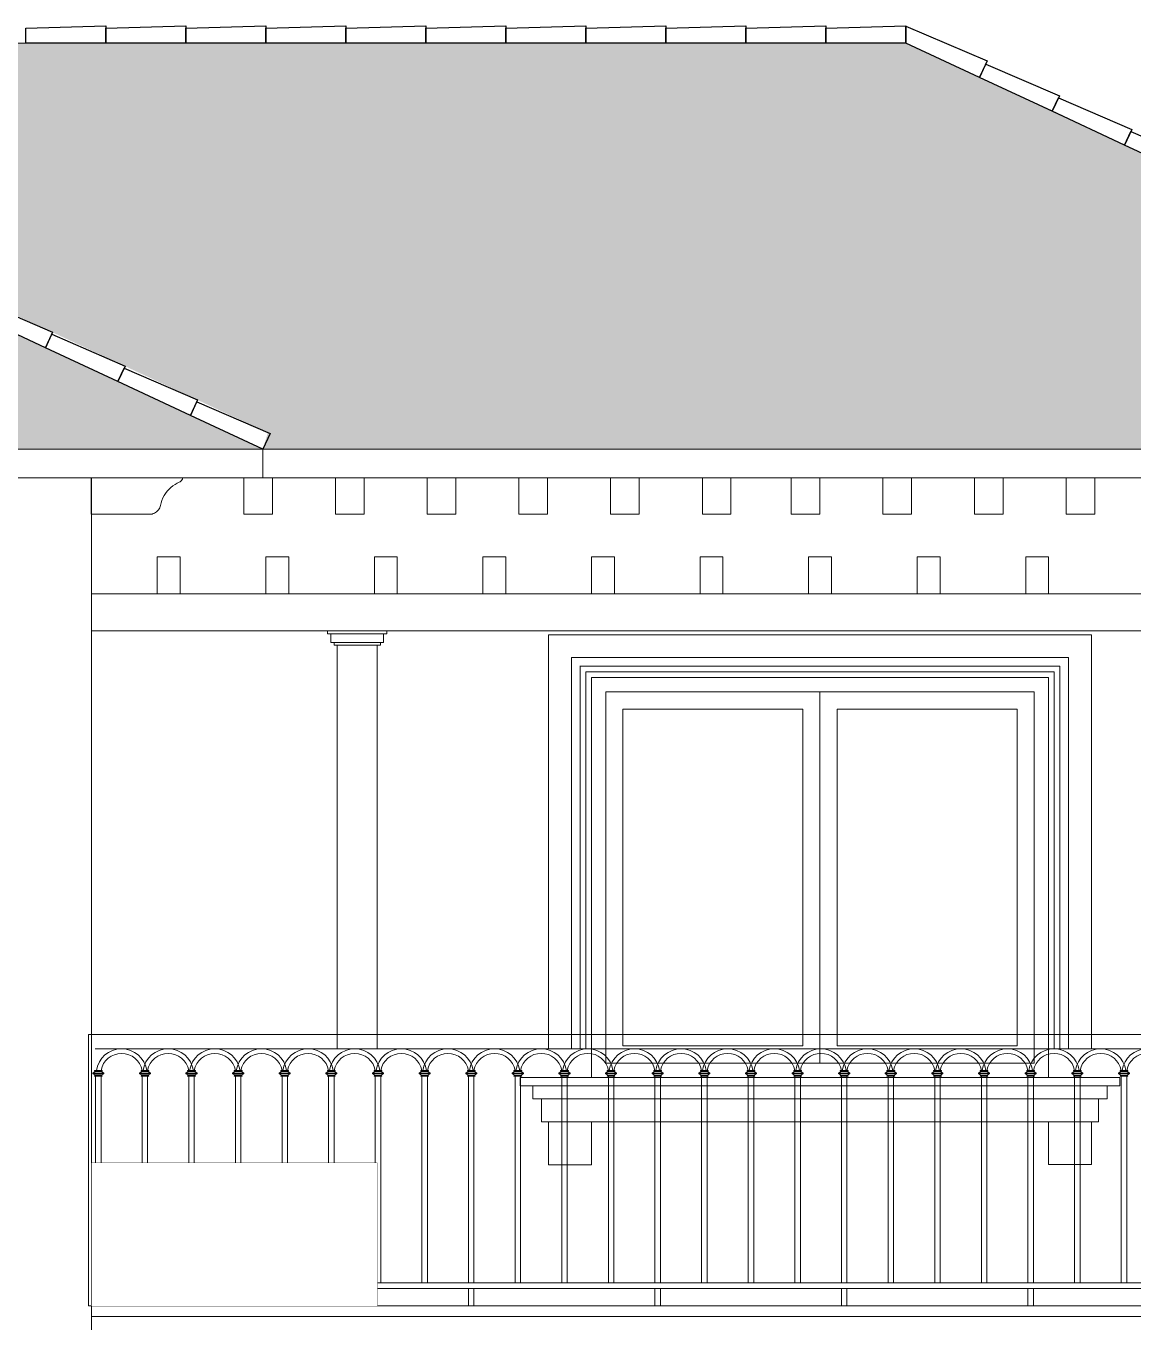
# Model space of a CAD drawing. Header units: millimetres. Extents: x 33748 to 451939, y -263262 to 62681.
# Drawn here: x 288685 to 292561, y -16704 to -12165 of the extents above; entities that cross this region are included whole.
import ezdxf
from ezdxf.xclip import XClip

# ---------------------------------------------------------------- set-up
doc = ezdxf.new("R2010")
doc.units = ezdxf.units.MM
for name, color, linetype, lineweight in [('-DOOR', 137, 'Continuous', 9), ('-FURNITURE', 46, 'Continuous', 9), ('-HATCH', 8, 'Continuous', 5), ('-LINE1', 7, 'Continuous', 18)]:
    doc.layers.add(name, color=color, linetype=linetype, lineweight=lineweight)
for name, color, linetype in [('-HATCH CONCRETE', 54, 'Continuous'), ('1-NETMANH', 8, 'Continuous'), ('13. NET HATCH', 252, 'Continuous')]:
    doc.layers.add(name, color=color, linetype=linetype)

# ---------------------------------------------------------------- blocks, each defined once
blk = doc.blocks.new('lancan')
for p, q in [((-1.1, 988.8), (6547.2, 988.8)), ((-1.1, 938.8), (6547.2, 938.8)), ((-4, 863), (-4, 861)), ((-4, 863), (0, 863)), ((0, 863), (19.2, 863)), ((19.2, 863), (23.2, 863)), ((23.2, 861), (23.2, 863)), ((159.2, 863), (159.2, 861)), ((159.2, 863), (163.2, 863)), ((163.2, 863), (182.4, 863)), ((182.4, 863), (186.4, 863)), ((186.4, 861), (186.4, 863)), ((322.4, 863), (322.4, 861)), ((322.4, 863), (326.4, 863)), ((326.4, 863), (345.6, 863)), ((345.6, 863), (349.6, 863)), ((349.6, 861), (349.6, 863)), ((485.6, 863), (485.6, 861)), ((485.6, 863), (489.6, 863)), ((489.6, 863), (508.8, 863)), ((508.8, 863), (512.8, 863)), ((512.8, 861), (512.8, 863)), ((648.8, 863), (648.8, 861)), ((648.8, 863), (652.8, 863)), ((652.8, 863), (672, 863)), ((672, 863), (676, 863)), ((676, 861), (676, 863)), ((812, 863), (812, 861)), ((812, 863), (816, 863)), ((816, 863), (835.2, 863)), ((835.2, 863), (839.2, 863)), ((839.2, 861), (839.2, 863)), ((975.2, 863), (975.2, 861)), ((975.2, 863), (979.2, 863)), ((979.2, 863), (998.4, 863)), ((998.4, 863), (1002.4, 863)), ((1002.4, 861), (1002.4, 863)), ((1138.4, 863), (1138.4, 861)), ((1138.4, 863), (1142.4, 863)), ((1142.4, 863), (1161.6, 863)), ((1161.6, 863), (1165.6, 863)), ((1165.6, 861), (1165.6, 863)), ((1301.6, 863), (1301.6, 861)), ((1301.6, 863), (1305.6, 863)), ((1305.6, 863), (1324.8, 863)), ((1324.8, 863), (1328.8, 863)), ((1328.8, 861), (1328.8, 863)), ((1464.8, 863), (1464.8, 861)), ((1464.8, 863), (1468.8, 863)), ((1468.8, 863), (1488, 863)), ((1488, 863), (1492, 863)), ((1492, 861), (1492, 863)), ((1628, 863), (1628, 861)), ((1628, 863), (1632, 863)), ((1632, 863), (1651.2, 863)), ((1651.2, 863), (1655.2, 863)), ((1655.2, 861), (1655.2, 863)), ((1791.2, 863), (1791.2, 861)), ((1791.2, 863), (1795.2, 863)), ((1795.2, 863), (1814.4, 863)), ((1814.4, 863), (1818.4, 863)), ((1818.4, 861), (1818.4, 863)), ((1954.4, 863), (1954.4, 861)), ((1954.4, 863), (1958.4, 863)), ((1958.4, 863), (1977.6, 863)), ((1977.6, 863), (1981.6, 863)), ((1981.6, 861), (1981.6, 863)), ((2117.6, 863), (2117.6, 861)), ((2117.6, 863), (2121.6, 863)), ((2121.6, 863), (2140.8, 863)), ((2140.8, 863), (2144.8, 863)), ((2144.8, 861), (2144.8, 863)), ((2280.8, 863), (2280.8, 861)), ((2280.8, 863), (2284.8, 863)), ((2284.8, 863), (2304, 863)), ((2304, 863), (2308, 863)), ((2308, 861), (2308, 863)), ((2444, 863), (2444, 861)), ((2444, 863), (2448, 863)), ((2448, 863), (2467.2, 863)), ((2467.2, 863), (2471.2, 863)), ((2471.2, 861), (2471.2, 863)), ((2607.2, 863), (2607.2, 861)), ((2607.2, 863), (2611.2, 863)), ((2611.2, 863), (2630.4, 863)), ((2630.4, 863), (2634.4, 863)), ((2634.4, 861), (2634.4, 863)), ((2770.4, 863), (2770.4, 861)), ((2770.4, 863), (2774.4, 863)), ((2774.4, 863), (2793.6, 863)), ((2793.6, 863), (2797.6, 863)), ((2797.6, 861), (2797.6, 863)), ((2933.6, 863), (2933.6, 861)), ((2933.6, 863), (2937.6, 863)), ((2937.6, 863), (2956.8, 863)), ((2956.8, 863), (2960.8, 863)), ((2960.8, 861), (2960.8, 863)), ((3096.8, 863), (3096.8, 861)), ((3096.8, 863), (3100.8, 863)), ((3100.8, 863), (3120, 863)), ((3120, 863), (3124, 863)), ((3124, 861), (3124, 863)), ((3260, 863), (3260, 861)), ((3260, 863), (3264, 863)), ((3264, 863), (3283.2, 863)), ((3283.2, 863), (3287.2, 863)), ((3287.2, 861), (3287.2, 863)), ((3423.2, 863), (3423.2, 861)), ((3423.2, 863), (3427.2, 863)), ((3427.2, 863), (3446.4, 863)), ((3446.4, 863), (3450.4, 863)), ((3450.4, 861), (3450.4, 863)), ((3586.4, 863), (3586.4, 861)), ((3586.4, 863), (3590.4, 863)), ((3590.4, 863), (3609.6, 863)), ((3609.6, 863), (3613.6, 863)), ((3613.6, 861), (3613.6, 863)), ((-1.6, 859), (-9.8, 853.9)), ((-9.8, 853.9), (-9.8, 851.9)), ((0, 853.9), (-9.8, 853.9)), ((-9.8, 851.9), (-1.6, 846.9)), ((0, 851.9), (-9.8, 851.9)), ((-4, 861), (-1.6, 861)), ((-4, 844.9), (-4, 842.9)), ((-4, 844.9), (-1.6, 844.9)), ((-4, 842.9), (0, 842.9)), ((-1.6, 861), (-1.6, 859)), ((-1.6, 861), (0, 861)), ((-1.6, 859), (20.8, 859)), ((-1.6, 846.9), (-1.6, 844.9)), ((-1.6, 846.9), (20.8, 846.9)), ((-1.6, 844.9), (0, 844.9)), ((19.2, 861), (0, 861)), ((0, 851.9), (0, 853.9)), ((0, 853.9), (19.2, 853.9)), ((0, 851.9), (19.2, 851.9)), ((19.2, 844.9), (0, 844.9)), ((0, 120), (0, 842.9)), ((0, 842.9), (19.2, 842.9)), ((19.2, 861), (20.8, 861)), ((19.2, 853.9), (19.2, 851.9)), ((19.2, 853.9), (29, 853.9)), ((19.2, 851.9), (29, 851.9)), ((19.2, 844.9), (20.8, 844.9)), ((19.2, 842.9), (19.2, 120)), ((19.2, 842.9), (23.2, 842.9)), ((20.8, 859), (20.8, 861)), ((20.8, 861), (23.2, 861)), ((29, 853.9), (20.8, 859)), ((20.8, 846.9), (29, 851.9)), ((20.8, 844.9), (20.8, 846.9)), ((20.8, 844.9), (23.2, 844.9)), ((23.2, 842.9), (23.2, 844.9)), ((29, 851.9), (29, 853.9)), ((161.6, 859), (153.4, 853.9)), ((153.4, 853.9), (153.4, 851.9)), ((163.2, 853.9), (153.4, 853.9)), ((153.4, 851.9), (161.6, 846.9)), ((163.2, 851.9), (153.4, 851.9)), ((159.2, 861), (161.6, 861)), ((159.2, 844.9), (159.2, 842.9)), ((159.2, 844.9), (161.6, 844.9)), ((159.2, 842.9), (163.2, 842.9)), ((161.6, 861), (161.6, 859)), ((161.6, 861), (163.2, 861)), ((161.6, 859), (184, 859)), ((161.6, 846.9), (161.6, 844.9)), ((161.6, 846.9), (184, 846.9)), ((161.6, 844.9), (163.2, 844.9)), ((182.4, 861), (163.2, 861)), ((163.2, 851.9), (163.2, 853.9)), ((163.2, 853.9), (182.4, 853.9)), ((163.2, 851.9), (182.4, 851.9)), ((182.4, 844.9), (163.2, 844.9)), ((163.2, 120), (163.2, 842.9)), ((163.2, 842.9), (182.4, 842.9)), ((182.4, 861), (184, 861)), ((182.4, 853.9), (182.4, 851.9)), ((182.4, 853.9), (192.2, 853.9)), ((182.4, 851.9), (192.2, 851.9)), ((182.4, 844.9), (184, 844.9)), ((182.4, 842.9), (182.4, 120)), ((182.4, 842.9), (186.4, 842.9)), ((184, 859), (184, 861)), ((184, 861), (186.4, 861)), ((192.2, 853.9), (184, 859)), ((184, 846.9), (192.2, 851.9)), ((184, 844.9), (184, 846.9)), ((184, 844.9), (186.4, 844.9)), ((186.4, 842.9), (186.4, 844.9)), ((192.2, 851.9), (192.2, 853.9)), ((324.8, 859), (316.6, 853.9)), ((316.6, 853.9), (316.6, 851.9)), ((326.4, 853.9), (316.6, 853.9)), ((316.6, 851.9), (324.8, 846.9)), ((326.4, 851.9), (316.6, 851.9)), ((322.4, 861), (324.8, 861)), ((322.4, 844.9), (322.4, 842.9)), ((322.4, 844.9), (324.8, 844.9)), ((322.4, 842.9), (326.4, 842.9)), ((324.8, 861), (324.8, 859)), ((324.8, 861), (326.4, 861)), ((324.8, 859), (347.2, 859)), ((324.8, 846.9), (324.8, 844.9)), ((324.8, 846.9), (347.2, 846.9)), ((324.8, 844.9), (326.4, 844.9)), ((345.6, 861), (326.4, 861)), ((326.4, 851.9), (326.4, 853.9)), ((326.4, 853.9), (345.6, 853.9)), ((326.4, 851.9), (345.6, 851.9)), ((345.6, 844.9), (326.4, 844.9)), ((326.4, 120), (326.4, 842.9)), ((326.4, 842.9), (345.6, 842.9)), ((345.6, 861), (347.2, 861)), ((345.6, 853.9), (345.6, 851.9)), ((345.6, 853.9), (355.4, 853.9)), ((345.6, 851.9), (355.4, 851.9)), ((345.6, 844.9), (347.2, 844.9)), ((345.6, 842.9), (345.6, 120)), ((345.6, 842.9), (349.6, 842.9)), ((347.2, 859), (347.2, 861)), ((347.2, 861), (349.6, 861)), ((355.4, 853.9), (347.2, 859)), ((347.2, 846.9), (355.4, 851.9)), ((347.2, 844.9), (347.2, 846.9)), ((347.2, 844.9), (349.6, 844.9)), ((349.6, 842.9), (349.6, 844.9)), ((355.4, 851.9), (355.4, 853.9)), ((488, 859), (479.8, 853.9)), ((479.8, 853.9), (479.8, 851.9)), ((489.6, 853.9), (479.8, 853.9)), ((479.8, 851.9), (488, 846.9)), ((489.6, 851.9), (479.8, 851.9)), ((485.6, 861), (488, 861)), ((485.6, 844.9), (485.6, 842.9)), ((485.6, 844.9), (488, 844.9)), ((485.6, 842.9), (489.6, 842.9)), ((488, 861), (488, 859)), ((488, 861), (489.6, 861)), ((488, 859), (510.4, 859)), ((488, 846.9), (488, 844.9)), ((488, 846.9), (510.4, 846.9)), ((488, 844.9), (489.6, 844.9)), ((508.8, 861), (489.6, 861)), ((489.6, 851.9), (489.6, 853.9)), ((489.6, 853.9), (508.8, 853.9)), ((489.6, 851.9), (508.8, 851.9)), ((508.8, 844.9), (489.6, 844.9)), ((489.6, 120), (489.6, 842.9)), ((489.6, 842.9), (508.8, 842.9)), ((508.8, 861), (510.4, 861)), ((508.8, 853.9), (508.8, 851.9)), ((508.8, 853.9), (518.6, 853.9)), ((508.8, 851.9), (518.6, 851.9)), ((508.8, 844.9), (510.4, 844.9)), ((508.8, 842.9), (508.8, 120)), ((508.8, 842.9), (512.8, 842.9)), ((510.4, 859), (510.4, 861)), ((510.4, 861), (512.8, 861)), ((518.6, 853.9), (510.4, 859)), ((510.4, 846.9), (518.6, 851.9)), ((510.4, 844.9), (510.4, 846.9)), ((510.4, 844.9), (512.8, 844.9)), ((512.8, 842.9), (512.8, 844.9)), ((518.6, 851.9), (518.6, 853.9)), ((651.2, 859), (643, 854)), ((643, 854), (643, 852)), ((652.8, 854), (643, 854)), ((643, 852), (651.2, 846.9)), ((652.8, 852), (643, 852)), ((648.8, 861), (651.2, 861)), ((648.8, 844.9), (648.8, 842.9)), ((648.8, 844.9), (651.2, 844.9)), ((648.8, 842.9), (652.8, 842.9)), ((651.2, 861), (651.2, 859)), ((651.2, 861), (652.8, 861)), ((651.2, 859), (673.6, 859)), ((651.2, 846.9), (651.2, 844.9)), ((651.2, 846.9), (673.6, 846.9)), ((651.2, 844.9), (652.8, 844.9)), ((672, 861), (652.8, 861)), ((652.8, 852), (652.8, 854)), ((652.8, 854), (672, 854)), ((652.8, 852), (672, 852)), ((672, 844.9), (652.8, 844.9)), ((652.8, 120), (652.8, 842.9)), ((652.8, 842.9), (672, 842.9)), ((672, 861), (673.6, 861)), ((672, 854), (672, 852)), ((672, 854), (681.8, 854)), ((672, 852), (681.8, 852)), ((672, 844.9), (673.6, 844.9)), ((672, 842.9), (672, 120)), ((672, 842.9), (676, 842.9)), ((673.6, 859), (673.6, 861)), ((673.6, 861), (676, 861)), ((681.8, 854), (673.6, 859)), ((673.6, 846.9), (681.8, 852)), ((673.6, 844.9), (673.6, 846.9)), ((673.6, 844.9), (676, 844.9)), ((676, 842.9), (676, 844.9)), ((681.8, 852), (681.8, 854)), ((814.4, 859), (806.2, 854)), ((806.2, 854), (806.2, 852)), ((816, 854), (806.2, 854)), ((806.2, 852), (814.4, 846.9)), ((816, 852), (806.2, 852)), ((812, 861), (814.4, 861)), ((812, 844.9), (812, 842.9)), ((812, 844.9), (814.4, 844.9)), ((812, 842.9), (816, 842.9)), ((814.4, 861), (814.4, 859)), ((814.4, 861), (816, 861)), ((814.4, 859), (836.8, 859)), ((814.4, 846.9), (814.4, 844.9)), ((814.4, 846.9), (836.8, 846.9)), ((814.4, 844.9), (816, 844.9)), ((835.2, 861), (816, 861)), ((816, 852), (816, 854)), ((816, 854), (835.2, 854)), ((816, 852), (835.2, 852)), ((835.2, 844.9), (816, 844.9)), ((816, 120), (816, 842.9)), ((816, 842.9), (835.2, 842.9)), ((835.2, 861), (836.8, 861)), ((835.2, 854), (835.2, 852)), ((835.2, 854), (845, 854)), ((835.2, 852), (845, 852)), ((835.2, 844.9), (836.8, 844.9)), ((835.2, 842.9), (835.2, 120)), ((835.2, 842.9), (839.2, 842.9)), ((836.8, 859), (836.8, 861)), ((836.8, 861), (839.2, 861)), ((845, 854), (836.8, 859)), ((836.8, 846.9), (845, 852)), ((836.8, 844.9), (836.8, 846.9)), ((836.8, 844.9), (839.2, 844.9)), ((839.2, 842.9), (839.2, 844.9)), ((845, 852), (845, 854)), ((977.6, 859), (969.4, 854)), ((969.4, 854), (969.4, 852)), ((979.2, 854), (969.4, 854)), ((969.4, 852), (977.6, 846.9)), ((979.2, 852), (969.4, 852)), ((975.2, 861), (977.6, 861)), ((975.2, 844.9), (975.2, 842.9)), ((975.2, 844.9), (977.6, 844.9)), ((975.2, 842.9), (979.2, 842.9)), ((977.6, 861), (977.6, 859)), ((977.6, 861), (979.2, 861)), ((977.6, 859), (1000, 859)), ((977.6, 846.9), (977.6, 844.9)), ((977.6, 846.9), (1000, 846.9)), ((977.6, 844.9), (979.2, 844.9)), ((998.4, 861), (979.2, 861)), ((979.2, 852), (979.2, 854)), ((979.2, 854), (998.4, 854)), ((979.2, 852), (998.4, 852)), ((998.4, 844.9), (979.2, 844.9)), ((979.2, 120), (979.2, 842.9)), ((979.2, 842.9), (998.4, 842.9)), ((998.4, 861), (1000, 861)), ((998.4, 854), (998.4, 852)), ((998.4, 854), (1008.2, 854)), ((998.4, 852), (1008.2, 852)), ((998.4, 844.9), (1000, 844.9)), ((998.4, 842.9), (998.4, 120)), ((998.4, 842.9), (1002.4, 842.9)), ((1000, 859), (1000, 861)), ((1000, 861), (1002.4, 861)), ((1008.2, 854), (1000, 859)), ((1000, 846.9), (1008.2, 852)), ((1000, 844.9), (1000, 846.9)), ((1000, 844.9), (1002.4, 844.9)), ((1002.4, 842.9), (1002.4, 844.9)), ((1008.2, 852), (1008.2, 854)), ((1140.8, 859), (1132.6, 854)), ((1132.6, 854), (1132.6, 852)), ((1142.4, 854), (1132.6, 854)), ((1132.6, 852), (1140.8, 846.9)), ((1142.4, 852), (1132.6, 852)), ((1138.4, 861), (1140.8, 861)), ((1138.4, 844.9), (1138.4, 842.9)), ((1138.4, 844.9), (1140.8, 844.9)), ((1138.4, 842.9), (1142.4, 842.9)), ((1140.8, 861), (1140.8, 859)), ((1140.8, 861), (1142.4, 861)), ((1140.8, 859), (1163.2, 859)), ((1140.8, 846.9), (1140.8, 844.9)), ((1140.8, 846.9), (1163.2, 846.9)), ((1140.8, 844.9), (1142.4, 844.9)), ((1161.6, 861), (1142.4, 861)), ((1142.4, 852), (1142.4, 854)), ((1142.4, 854), (1161.6, 854)), ((1142.4, 852), (1161.6, 852)), ((1161.6, 844.9), (1142.4, 844.9)), ((1142.4, 120), (1142.4, 842.9)), ((1142.4, 842.9), (1161.6, 842.9)), ((1161.6, 861), (1163.2, 861)), ((1161.6, 854), (1161.6, 852)), ((1161.6, 854), (1171.4, 854)), ((1161.6, 852), (1171.4, 852)), ((1161.6, 844.9), (1163.2, 844.9)), ((1161.6, 842.9), (1161.6, 120)), ((1161.6, 842.9), (1165.6, 842.9)), ((1163.2, 859), (1163.2, 861)), ((1163.2, 861), (1165.6, 861)), ((1171.4, 854), (1163.2, 859)), ((1163.2, 846.9), (1171.4, 852)), ((1163.2, 844.9), (1163.2, 846.9)), ((1163.2, 844.9), (1165.6, 844.9)), ((1165.6, 842.9), (1165.6, 844.9)), ((1171.4, 852), (1171.4, 854)), ((1304, 859), (1295.8, 854)), ((1295.8, 854), (1295.8, 852)), ((1305.6, 854), (1295.8, 854)), ((1295.8, 852), (1304, 846.9)), ((1305.6, 852), (1295.8, 852)), ((1301.6, 861), (1304, 861)), ((1301.6, 844.9), (1301.6, 842.9)), ((1301.6, 844.9), (1304, 844.9)), ((1301.6, 842.9), (1305.6, 842.9)), ((1304, 861), (1304, 859)), ((1304, 861), (1305.6, 861)), ((1304, 859), (1326.4, 859)), ((1304, 846.9), (1304, 844.9)), ((1304, 846.9), (1326.4, 846.9)), ((1304, 844.9), (1305.6, 844.9)), ((1324.8, 861), (1305.6, 861)), ((1305.6, 852), (1305.6, 854)), ((1305.6, 854), (1324.8, 854)), ((1305.6, 852), (1324.8, 852)), ((1324.8, 844.9), (1305.6, 844.9)), ((1305.6, 120), (1305.6, 842.9)), ((1305.6, 842.9), (1324.8, 842.9)), ((1324.8, 861), (1326.4, 861)), ((1324.8, 854), (1324.8, 852)), ((1324.8, 854), (1334.6, 854)), ((1324.8, 852), (1334.6, 852)), ((1324.8, 844.9), (1326.4, 844.9)), ((1324.8, 842.9), (1324.8, 120)), ((1324.8, 842.9), (1328.8, 842.9)), ((1326.4, 859), (1326.4, 861)), ((1326.4, 861), (1328.8, 861)), ((1334.6, 854), (1326.4, 859)), ((1326.4, 846.9), (1334.6, 852)), ((1326.4, 844.9), (1326.4, 846.9)), ((1326.4, 844.9), (1328.8, 844.9)), ((1328.8, 842.9), (1328.8, 844.9)), ((1334.6, 852), (1334.6, 854)), ((1467.2, 859), (1459, 854)), ((1459, 854), (1459, 852)), ((1468.8, 854), (1459, 854)), ((1459, 852), (1467.2, 846.9)), ((1468.8, 852), (1459, 852)), ((1464.8, 861), (1467.2, 861)), ((1464.8, 844.9), (1464.8, 842.9)), ((1464.8, 844.9), (1467.2, 844.9)), ((1464.8, 842.9), (1468.8, 842.9)), ((1467.2, 861), (1467.2, 859)), ((1467.2, 861), (1468.8, 861)), ((1467.2, 859), (1489.6, 859)), ((1467.2, 846.9), (1467.2, 844.9)), ((1467.2, 846.9), (1489.6, 846.9)), ((1467.2, 844.9), (1468.8, 844.9)), ((1488, 861), (1468.8, 861)), ((1468.8, 852), (1468.8, 854)), ((1468.8, 854), (1488, 854)), ((1468.8, 852), (1488, 852)), ((1488, 844.9), (1468.8, 844.9)), ((1468.8, 120), (1468.8, 842.9)), ((1468.8, 842.9), (1488, 842.9)), ((1488, 861), (1489.6, 861)), ((1488, 854), (1488, 852)), ((1488, 854), (1497.8, 854)), ((1488, 852), (1497.8, 852)), ((1488, 844.9), (1489.6, 844.9)), ((1488, 842.9), (1488, 120)), ((1488, 842.9), (1492, 842.9)), ((1489.6, 859), (1489.6, 861)), ((1489.6, 861), (1492, 861)), ((1497.8, 854), (1489.6, 859)), ((1489.6, 846.9), (1497.8, 852)), ((1489.6, 844.9), (1489.6, 846.9)), ((1489.6, 844.9), (1492, 844.9)), ((1492, 842.9), (1492, 844.9)), ((1497.8, 852), (1497.8, 854)), ((1630.4, 859), (1622.2, 854)), ((1622.2, 854), (1622.2, 852)), ((1632, 854), (1622.2, 854)), ((1622.2, 852), (1630.4, 846.9)), ((1632, 852), (1622.2, 852)), ((1628, 861), (1630.4, 861)), ((1628, 844.9), (1628, 842.9)), ((1628, 844.9), (1630.4, 844.9)), ((1628, 842.9), (1632, 842.9)), ((1630.4, 861), (1630.4, 859)), ((1630.4, 861), (1632, 861)), ((1630.4, 859), (1652.8, 859)), ((1630.4, 846.9), (1630.4, 844.9)), ((1630.4, 846.9), (1652.8, 846.9)), ((1630.4, 844.9), (1632, 844.9)), ((1651.2, 861), (1632, 861)), ((1632, 852), (1632, 854)), ((1632, 854), (1651.2, 854)), ((1632, 852), (1651.2, 852)), ((1651.2, 844.9), (1632, 844.9)), ((1632, 120), (1632, 842.9)), ((1632, 842.9), (1651.2, 842.9)), ((1651.2, 861), (1652.8, 861)), ((1651.2, 854), (1651.2, 852)), ((1651.2, 854), (1661, 854)), ((1651.2, 852), (1661, 852)), ((1651.2, 844.9), (1652.8, 844.9)), ((1651.2, 842.9), (1651.2, 120)), ((1651.2, 842.9), (1655.2, 842.9)), ((1652.8, 859), (1652.8, 861)), ((1652.8, 861), (1655.2, 861)), ((1661, 854), (1652.8, 859)), ((1652.8, 846.9), (1661, 852)), ((1652.8, 844.9), (1652.8, 846.9)), ((1652.8, 844.9), (1655.2, 844.9)), ((1655.2, 842.9), (1655.2, 844.9)), ((1661, 852), (1661, 854)), ((1793.6, 859), (1785.4, 854)), ((1785.4, 854), (1785.4, 852)), ((1795.2, 854), (1785.4, 854)), ((1785.4, 852), (1793.6, 846.9)), ((1795.2, 852), (1785.4, 852)), ((1791.2, 861), (1793.6, 861)), ((1791.2, 844.9), (1791.2, 842.9)), ((1791.2, 844.9), (1793.6, 844.9)), ((1791.2, 842.9), (1795.2, 842.9)), ((1793.6, 861), (1793.6, 859)), ((1793.6, 861), (1795.2, 861)), ((1793.6, 859), (1816, 859)), ((1793.6, 846.9), (1793.6, 844.9)), ((1793.6, 846.9), (1816, 846.9)), ((1793.6, 844.9), (1795.2, 844.9)), ((1814.4, 861), (1795.2, 861)), ((1795.2, 852), (1795.2, 854)), ((1795.2, 854), (1814.4, 854)), ((1795.2, 852), (1814.4, 852)), ((1814.4, 844.9), (1795.2, 844.9)), ((1795.2, 120), (1795.2, 842.9)), ((1795.2, 842.9), (1814.4, 842.9)), ((1814.4, 861), (1816, 861)), ((1814.4, 854), (1814.4, 852)), ((1814.4, 854), (1824.2, 854)), ((1814.4, 852), (1824.2, 852)), ((1814.4, 844.9), (1816, 844.9)), ((1814.4, 842.9), (1814.4, 120)), ((1814.4, 842.9), (1818.4, 842.9)), ((1816, 859), (1816, 861)), ((1816, 861), (1818.4, 861)), ((1824.2, 854), (1816, 859)), ((1816, 846.9), (1824.2, 852)), ((1816, 844.9), (1816, 846.9)), ((1816, 844.9), (1818.4, 844.9)), ((1818.4, 842.9), (1818.4, 844.9)), ((1824.2, 852), (1824.2, 854)), ((1956.8, 859), (1948.5, 854)), ((1948.5, 854), (1948.5, 852)), ((1958.4, 854), (1948.5, 854)), ((1948.5, 852), (1956.8, 846.9)), ((1958.4, 852), (1948.5, 852)), ((1954.4, 861), (1956.8, 861)), ((1954.4, 844.9), (1954.4, 842.9)), ((1954.4, 844.9), (1956.8, 844.9)), ((1954.4, 842.9), (1958.4, 842.9)), ((1956.8, 861), (1956.8, 859)), ((1956.8, 861), (1958.4, 861)), ((1956.8, 859), (1979.2, 859)), ((1956.8, 846.9), (1956.8, 844.9)), ((1956.8, 846.9), (1979.2, 846.9)), ((1956.8, 844.9), (1958.4, 844.9)), ((1977.6, 861), (1958.4, 861)), ((1958.4, 852), (1958.4, 854)), ((1958.4, 854), (1977.6, 854)), ((1958.4, 852), (1977.6, 852)), ((1977.6, 844.9), (1958.4, 844.9)), ((1958.4, 120), (1958.4, 842.9)), ((1958.4, 842.9), (1977.6, 842.9)), ((1977.6, 861), (1979.2, 861)), ((1977.6, 854), (1977.6, 852)), ((1977.6, 854), (1987.4, 854)), ((1977.6, 852), (1987.4, 852)), ((1977.6, 844.9), (1979.2, 844.9)), ((1977.6, 842.9), (1977.6, 120)), ((1977.6, 842.9), (1981.6, 842.9)), ((1979.2, 859), (1979.2, 861)), ((1979.2, 861), (1981.6, 861)), ((1987.4, 854), (1979.2, 859)), ((1979.2, 846.9), (1987.4, 852)), ((1979.2, 844.9), (1979.2, 846.9)), ((1979.2, 844.9), (1981.6, 844.9)), ((1981.6, 842.9), (1981.6, 844.9)), ((1987.4, 852), (1987.4, 854)), ((2120, 859), (2111.7, 854)), ((2111.7, 854), (2111.7, 852)), ((2121.6, 854), (2111.7, 854)), ((2111.7, 852), (2120, 846.9)), ((2121.6, 852), (2111.7, 852)), ((2117.6, 861), (2120, 861)), ((2117.6, 844.9), (2117.6, 842.9)), ((2117.6, 844.9), (2120, 844.9)), ((2117.6, 842.9), (2121.6, 842.9)), ((2120, 861), (2120, 859)), ((2120, 861), (2121.6, 861)), ((2120, 859), (2142.4, 859)), ((2120, 846.9), (2120, 844.9)), ((2120, 846.9), (2142.4, 846.9)), ((2120, 844.9), (2121.6, 844.9)), ((2140.8, 861), (2121.6, 861)), ((2121.6, 852), (2121.6, 854)), ((2121.6, 854), (2140.8, 854)), ((2121.6, 852), (2140.8, 852)), ((2140.8, 844.9), (2121.6, 844.9)), ((2121.6, 120), (2121.6, 842.9)), ((2121.6, 842.9), (2140.8, 842.9)), ((2140.8, 861), (2142.4, 861)), ((2140.8, 854), (2140.8, 852)), ((2140.8, 854), (2150.6, 854)), ((2140.8, 852), (2150.6, 852)), ((2140.8, 844.9), (2142.4, 844.9)), ((2140.8, 842.9), (2140.8, 120)), ((2140.8, 842.9), (2144.8, 842.9)), ((2142.4, 859), (2142.4, 861)), ((2142.4, 861), (2144.8, 861)), ((2150.6, 854), (2142.4, 859)), ((2142.4, 846.9), (2150.6, 852)), ((2142.4, 844.9), (2142.4, 846.9)), ((2142.4, 844.9), (2144.8, 844.9)), ((2144.8, 842.9), (2144.8, 844.9)), ((2150.6, 852), (2150.6, 854)), ((2283.2, 859), (2274.9, 854)), ((2274.9, 854), (2274.9, 852)), ((2284.8, 854), (2274.9, 854)), ((2274.9, 852), (2283.2, 846.9)), ((2284.8, 852), (2274.9, 852)), ((2280.8, 861), (2283.2, 861)), ((2280.8, 844.9), (2280.8, 842.9)), ((2280.8, 844.9), (2283.2, 844.9)), ((2280.8, 842.9), (2284.8, 842.9)), ((2283.2, 861), (2283.2, 859)), ((2283.2, 861), (2284.8, 861)), ((2283.2, 859), (2305.6, 859)), ((2283.2, 846.9), (2283.2, 844.9)), ((2283.2, 846.9), (2305.6, 846.9)), ((2283.2, 844.9), (2284.8, 844.9)), ((2304, 861), (2284.8, 861)), ((2284.8, 852), (2284.8, 854)), ((2284.8, 854), (2304, 854)), ((2284.8, 852), (2304, 852)), ((2304, 844.9), (2284.8, 844.9)), ((2284.8, 120), (2284.8, 842.9)), ((2284.8, 842.9), (2304, 842.9)), ((2304, 861), (2305.6, 861)), ((2304, 854), (2304, 852)), ((2304, 854), (2313.8, 854)), ((2304, 852), (2313.8, 852)), ((2304, 844.9), (2305.6, 844.9)), ((2304, 842.9), (2304, 120)), ((2304, 842.9), (2308, 842.9)), ((2305.6, 859), (2305.6, 861)), ((2305.6, 861), (2308, 861)), ((2313.8, 854), (2305.6, 859)), ((2305.6, 846.9), (2313.8, 852)), ((2305.6, 844.9), (2305.6, 846.9)), ((2305.6, 844.9), (2308, 844.9)), ((2308, 842.9), (2308, 844.9)), ((2313.8, 852), (2313.8, 854)), ((2446.4, 859), (2438.1, 854)), ((2438.1, 854), (2438.1, 852)), ((2448, 854), (2438.1, 854)), ((2438.1, 852), (2446.4, 846.9)), ((2448, 852), (2438.1, 852)), ((2444, 861), (2446.4, 861)), ((2444, 844.9), (2444, 842.9)), ((2444, 844.9), (2446.4, 844.9)), ((2444, 842.9), (2448, 842.9)), ((2446.4, 861), (2446.4, 859)), ((2446.4, 861), (2448, 861)), ((2446.4, 859), (2468.8, 859)), ((2446.4, 846.9), (2446.4, 844.9)), ((2446.4, 846.9), (2468.8, 846.9)), ((2446.4, 844.9), (2448, 844.9)), ((2467.2, 861), (2448, 861)), ((2448, 852), (2448, 854)), ((2448, 854), (2467.2, 854)), ((2448, 852), (2467.2, 852)), ((2467.2, 844.9), (2448, 844.9)), ((2448, 120), (2448, 842.9)), ((2448, 842.9), (2467.2, 842.9)), ((2467.2, 861), (2468.8, 861)), ((2467.2, 854), (2467.2, 852)), ((2467.2, 854), (2477, 854)), ((2467.2, 852), (2477, 852)), ((2467.2, 844.9), (2468.8, 844.9)), ((2467.2, 842.9), (2467.2, 120)), ((2467.2, 842.9), (2471.2, 842.9)), ((2468.8, 859), (2468.8, 861)), ((2468.8, 861), (2471.2, 861)), ((2477, 854), (2468.8, 859)), ((2468.8, 846.9), (2477, 852)), ((2468.8, 844.9), (2468.8, 846.9)), ((2468.8, 844.9), (2471.2, 844.9)), ((2471.2, 842.9), (2471.2, 844.9)), ((2477, 852), (2477, 854)), ((2609.6, 859), (2601.3, 854)), ((2601.3, 854), (2601.3, 852)), ((2611.2, 854), (2601.3, 854)), ((2601.3, 852), (2609.6, 846.9)), ((2611.2, 852), (2601.3, 852)), ((2607.2, 861), (2609.6, 861)), ((2607.2, 844.9), (2607.2, 842.9)), ((2607.2, 844.9), (2609.6, 844.9)), ((2607.2, 842.9), (2611.2, 842.9)), ((2609.6, 861), (2609.6, 859)), ((2609.6, 861), (2611.2, 861)), ((2609.6, 859), (2632, 859)), ((2609.6, 846.9), (2609.6, 844.9)), ((2609.6, 846.9), (2632, 846.9)), ((2609.6, 844.9), (2611.2, 844.9)), ((2630.4, 861), (2611.2, 861)), ((2611.2, 852), (2611.2, 854)), ((2611.2, 854), (2630.4, 854)), ((2611.2, 852), (2630.4, 852)), ((2630.4, 844.9), (2611.2, 844.9)), ((2611.2, 120), (2611.2, 842.9)), ((2611.2, 842.9), (2630.4, 842.9)), ((2630.4, 861), (2632, 861)), ((2630.4, 854), (2630.4, 852)), ((2630.4, 854), (2640.2, 854)), ((2630.4, 852), (2640.2, 852)), ((2630.4, 844.9), (2632, 844.9)), ((2630.4, 842.9), (2630.4, 120)), ((2630.4, 842.9), (2634.4, 842.9)), ((2632, 859), (2632, 861)), ((2632, 861), (2634.4, 861)), ((2640.2, 854), (2632, 859)), ((2632, 846.9), (2640.2, 852)), ((2632, 844.9), (2632, 846.9)), ((2632, 844.9), (2634.4, 844.9)), ((2634.4, 842.9), (2634.4, 844.9)), ((2640.2, 852), (2640.2, 854)), ((2772.8, 859), (2764.5, 854)), ((2764.5, 854), (2764.5, 852)), ((2774.4, 854), (2764.5, 854)), ((2764.5, 852), (2772.8, 846.9)), ((2774.4, 852), (2764.5, 852)), ((2770.4, 861), (2772.8, 861)), ((2770.4, 844.9), (2770.4, 842.9)), ((2770.4, 844.9), (2772.8, 844.9)), ((2770.4, 842.9), (2774.4, 842.9)), ((2772.8, 861), (2772.8, 859)), ((2772.8, 861), (2774.4, 861)), ((2772.8, 859), (2795.2, 859)), ((2772.8, 846.9), (2772.8, 844.9)), ((2772.8, 846.9), (2795.2, 846.9)), ((2772.8, 844.9), (2774.4, 844.9)), ((2793.6, 861), (2774.4, 861)), ((2774.4, 852), (2774.4, 854)), ((2774.4, 854), (2793.6, 854)), ((2774.4, 852), (2793.6, 852)), ((2793.6, 844.9), (2774.4, 844.9)), ((2774.4, 120), (2774.4, 842.9)), ((2774.4, 842.9), (2793.6, 842.9)), ((2793.6, 861), (2795.2, 861)), ((2793.6, 854), (2793.6, 852)), ((2793.6, 854), (2803.4, 854)), ((2793.6, 852), (2803.4, 852)), ((2793.6, 844.9), (2795.2, 844.9)), ((2793.6, 842.9), (2793.6, 120)), ((2793.6, 842.9), (2797.6, 842.9)), ((2795.2, 859), (2795.2, 861)), ((2795.2, 861), (2797.6, 861)), ((2803.4, 854), (2795.2, 859)), ((2795.2, 846.9), (2803.4, 852)), ((2795.2, 844.9), (2795.2, 846.9)), ((2795.2, 844.9), (2797.6, 844.9)), ((2797.6, 842.9), (2797.6, 844.9)), ((2803.4, 852), (2803.4, 854)), ((2936, 859), (2927.7, 854)), ((2927.7, 854), (2927.7, 852)), ((2937.6, 854), (2927.7, 854)), ((2927.7, 852), (2936, 846.9)), ((2937.6, 852), (2927.7, 852)), ((2933.6, 861), (2936, 861)), ((2933.6, 844.9), (2933.6, 842.9)), ((2933.6, 844.9), (2936, 844.9)), ((2933.6, 842.9), (2937.6, 842.9)), ((2936, 861), (2936, 859)), ((2936, 861), (2937.6, 861)), ((2936, 859), (2958.4, 859)), ((2936, 846.9), (2936, 844.9)), ((2936, 846.9), (2958.4, 846.9)), ((2936, 844.9), (2937.6, 844.9)), ((2956.8, 861), (2937.6, 861)), ((2937.6, 852), (2937.6, 854)), ((2937.6, 854), (2956.8, 854)), ((2937.6, 852), (2956.8, 852)), ((2956.8, 844.9), (2937.6, 844.9)), ((2937.6, 120), (2937.6, 842.9)), ((2937.6, 842.9), (2956.8, 842.9)), ((2956.8, 861), (2958.4, 861)), ((2956.8, 854), (2956.8, 852)), ((2956.8, 854), (2966.6, 854)), ((2956.8, 852), (2966.6, 852)), ((2956.8, 844.9), (2958.4, 844.9)), ((2956.8, 842.9), (2956.8, 120)), ((2956.8, 842.9), (2960.8, 842.9)), ((2958.4, 859), (2958.4, 861)), ((2958.4, 861), (2960.8, 861)), ((2966.6, 854), (2958.4, 859)), ((2958.4, 846.9), (2966.6, 852)), ((2958.4, 844.9), (2958.4, 846.9)), ((2958.4, 844.9), (2960.8, 844.9)), ((2960.8, 842.9), (2960.8, 844.9)), ((2966.6, 852), (2966.6, 854)), ((3099.2, 859), (3090.9, 854)), ((3090.9, 854), (3090.9, 852)), ((3100.8, 854), (3090.9, 854)), ((3090.9, 852), (3099.2, 846.9)), ((3100.8, 852), (3090.9, 852)), ((3096.8, 861), (3099.2, 861)), ((3096.8, 844.9), (3096.8, 842.9)), ((3096.8, 844.9), (3099.2, 844.9)), ((3096.8, 842.9), (3100.8, 842.9)), ((3099.2, 861), (3099.2, 859)), ((3099.2, 861), (3100.8, 861)), ((3099.2, 859), (3121.6, 859)), ((3099.2, 846.9), (3099.2, 844.9)), ((3099.2, 846.9), (3121.6, 846.9)), ((3099.2, 844.9), (3100.8, 844.9)), ((3120, 861), (3100.8, 861)), ((3100.8, 852), (3100.8, 854)), ((3100.8, 854), (3120, 854)), ((3100.8, 852), (3120, 852)), ((3120, 844.9), (3100.8, 844.9)), ((3100.8, 120), (3100.8, 842.9)), ((3100.8, 842.9), (3120, 842.9)), ((3120, 861), (3121.6, 861)), ((3120, 854), (3120, 852)), ((3120, 854), (3129.8, 854)), ((3120, 852), (3129.8, 852)), ((3120, 844.9), (3121.6, 844.9)), ((3120, 842.9), (3120, 120)), ((3120, 842.9), (3124, 842.9)), ((3121.6, 859), (3121.6, 861)), ((3121.6, 861), (3124, 861)), ((3129.8, 854), (3121.6, 859)), ((3121.6, 846.9), (3129.8, 852)), ((3121.6, 844.9), (3121.6, 846.9)), ((3121.6, 844.9), (3124, 844.9)), ((3124, 842.9), (3124, 844.9)), ((3129.8, 852), (3129.8, 854)), ((3262.4, 859), (3254.1, 854)), ((3254.1, 854), (3254.1, 852)), ((3264, 854), (3254.1, 854)), ((3254.1, 852), (3262.4, 846.9)), ((3264, 852), (3254.1, 852)), ((3260, 861), (3262.4, 861)), ((3260, 844.9), (3260, 842.9)), ((3260, 844.9), (3262.4, 844.9)), ((3260, 842.9), (3264, 842.9)), ((3262.4, 861), (3262.4, 859)), ((3262.4, 861), (3264, 861)), ((3262.4, 859), (3284.8, 859)), ((3262.4, 846.9), (3262.4, 844.9)), ((3262.4, 846.9), (3284.8, 846.9)), ((3262.4, 844.9), (3264, 844.9)), ((3283.2, 861), (3264, 861)), ((3264, 852), (3264, 854)), ((3264, 854), (3283.2, 854)), ((3264, 852), (3283.2, 852)), ((3283.2, 844.9), (3264, 844.9)), ((3264, 120), (3264, 842.9)), ((3264, 842.9), (3283.2, 842.9)), ((3283.2, 861), (3284.8, 861)), ((3283.2, 854), (3283.2, 852)), ((3283.2, 854), (3293, 854)), ((3283.2, 852), (3293, 852)), ((3283.2, 844.9), (3284.8, 844.9)), ((3283.2, 842.9), (3283.2, 120)), ((3283.2, 842.9), (3287.2, 842.9)), ((3284.8, 859), (3284.8, 861)), ((3284.8, 861), (3287.2, 861)), ((3293, 854), (3284.8, 859)), ((3284.8, 846.9), (3293, 852)), ((3284.8, 844.9), (3284.8, 846.9)), ((3284.8, 844.9), (3287.2, 844.9)), ((3287.2, 842.9), (3287.2, 844.9)), ((3293, 852), (3293, 854)), ((3425.6, 859), (3417.3, 854)), ((3417.3, 854), (3417.3, 852)), ((3427.2, 854), (3417.3, 854)), ((3417.3, 852), (3425.6, 846.9)), ((3427.2, 852), (3417.3, 852)), ((3423.2, 861), (3425.6, 861)), ((3423.2, 844.9), (3423.2, 842.9)), ((3423.2, 844.9), (3425.6, 844.9)), ((3423.2, 842.9), (3427.2, 842.9)), ((3425.6, 861), (3425.6, 859)), ((3425.6, 861), (3427.2, 861)), ((3425.6, 859), (3448, 859)), ((3425.6, 846.9), (3425.6, 844.9)), ((3425.6, 846.9), (3448, 846.9)), ((3425.6, 844.9), (3427.2, 844.9)), ((3446.4, 861), (3427.2, 861)), ((3427.2, 852), (3427.2, 854)), ((3427.2, 854), (3446.4, 854)), ((3427.2, 852), (3446.4, 852)), ((3446.4, 844.9), (3427.2, 844.9)), ((3427.2, 120), (3427.2, 842.9)), ((3427.2, 842.9), (3446.4, 842.9)), ((3446.4, 861), (3448, 861)), ((3446.4, 854), (3446.4, 852)), ((3446.4, 854), (3456.2, 854)), ((3446.4, 852), (3456.2, 852)), ((3446.4, 844.9), (3448, 844.9)), ((3446.4, 842.9), (3446.4, 120)), ((3446.4, 842.9), (3450.4, 842.9)), ((3448, 859), (3448, 861)), ((3448, 861), (3450.4, 861)), ((3456.2, 854), (3448, 859)), ((3448, 846.9), (3456.2, 852)), ((3448, 844.9), (3448, 846.9)), ((3448, 844.9), (3450.4, 844.9)), ((3450.4, 842.9), (3450.4, 844.9)), ((3456.2, 852), (3456.2, 854)), ((3588.8, 859), (3580.5, 854)), ((3580.5, 854), (3580.5, 852)), ((3590.4, 854), (3580.5, 854)), ((3580.5, 852), (3588.8, 846.9)), ((3590.4, 852), (3580.5, 852)), ((3586.4, 861), (3588.8, 861)), ((3586.4, 844.9), (3586.4, 842.9)), ((3586.4, 844.9), (3588.8, 844.9)), ((3586.4, 842.9), (3590.4, 842.9)), ((3588.8, 861), (3588.8, 859)), ((3588.8, 861), (3590.4, 861)), ((3588.8, 859), (3611.2, 859)), ((3588.8, 846.9), (3588.8, 844.9)), ((3588.8, 846.9), (3611.2, 846.9)), ((3588.8, 844.9), (3590.4, 844.9)), ((3609.6, 861), (3590.4, 861)), ((3590.4, 852), (3590.4, 854)), ((3590.4, 854), (3609.6, 854)), ((3590.4, 852), (3609.6, 852)), ((3609.6, 844.9), (3590.4, 844.9)), ((3590.4, 120), (3590.4, 842.9)), ((3590.4, 842.9), (3609.6, 842.9)), ((3609.6, 861), (3611.2, 861)), ((3609.6, 854), (3609.6, 852)), ((3609.6, 854), (3619.4, 854)), ((3609.6, 852), (3619.4, 852)), ((3609.6, 844.9), (3611.2, 844.9)), ((3609.6, 842.9), (3609.6, 120)), ((3609.6, 842.9), (3613.6, 842.9)), ((3611.2, 859), (3611.2, 861)), ((3611.2, 861), (3613.6, 861)), ((3619.4, 854), (3611.2, 859)), ((3611.2, 846.9), (3619.4, 852)), ((3611.2, 844.9), (3611.2, 846.9)), ((3611.2, 844.9), (3613.6, 844.9)), ((3613.6, 842.9), (3613.6, 844.9)), ((3619.4, 852), (3619.4, 854)), ((-1.1, 120), (6547.2, 120)), ((-1.1, 100), (6547.2, 100))]:
    blk.add_line(p, q)
for points in [[(19.2, 100), (0, 100), (0, 0), (19.2, 0)], [(672, 100), (652.8, 100), (652.8, 0), (672, 0)], [(1324.8, 100), (1305.6, 100), (1305.6, 0), (1324.8, 0)], [(1977.6, 100), (1958.4, 100), (1958.4, 0), (1977.6, 0)], [(2630.4, 100), (2611.2, 100), (2611.2, 0), (2630.4, 0)], [(3283.2, 100), (3264, 100), (3264, 0), (3283.2, 0)]]:
    blk.add_lwpolyline(points, close=True)
for centre, radius, start, end in [((91.2, 849.7), 89.2, 8.5304, 171.4696), ((91.2, 849.7), 73.2, 10.4137, 169.5863), ((254.4, 849.7), 89.2, 8.5304, 171.4696), ((254.4, 849.7), 73.2, 10.4137, 169.5863), ((417.6, 849.7), 89.2, 8.5304, 171.4696), ((417.6, 849.7), 73.2, 10.4137, 169.5863), ((580.8, 849.7), 89.2, 8.5304, 171.4696), ((580.8, 849.7), 73.2, 10.4137, 169.5863), ((744, 849.7), 89.2, 8.5304, 171.4696), ((744, 849.7), 73.2, 10.4137, 169.5863), ((907.2, 849.7), 89.2, 8.5304, 171.4696), ((907.2, 849.7), 73.2, 10.4137, 169.5863), ((1070.4, 849.7), 89.2, 8.5304, 171.4696), ((1070.4, 849.7), 73.2, 10.4137, 169.5863), ((1233.6, 849.7), 89.2, 8.5304, 171.4696), ((1233.6, 849.7), 73.2, 10.4137, 169.5863), ((1396.8, 849.8), 89.2, 8.5304, 171.4696), ((1396.8, 849.8), 73.2, 10.4137, 169.5863), ((1560, 849.8), 89.2, 8.5304, 171.4696), ((1560, 849.8), 73.2, 10.4137, 169.5863), ((1723.2, 849.8), 89.2, 8.5304, 171.4696), ((1723.2, 849.8), 73.2, 10.4137, 169.5863), ((1886.4, 849.8), 89.2, 8.5304, 171.4696), ((1886.4, 849.8), 73.2, 10.4137, 169.5863), ((2049.6, 849.8), 89.2, 8.5304, 171.4696), ((2049.6, 849.8), 73.2, 10.4137, 169.5863), ((2212.8, 849.8), 89.2, 8.5304, 171.4696), ((2212.8, 849.8), 73.2, 10.4137, 169.5863), ((2376, 849.8), 89.2, 8.5304, 171.4696), ((2376, 849.8), 73.2, 10.4137, 169.5863), ((2539.2, 849.8), 89.2, 8.5304, 171.4696), ((2539.2, 849.8), 73.2, 10.4137, 169.5863), ((2702.4, 849.8), 89.2, 8.5304, 171.4696), ((2702.4, 849.8), 73.2, 10.4137, 169.5863), ((2865.6, 849.8), 89.2, 8.5304, 171.4696), ((2865.6, 849.8), 73.2, 10.4137, 169.5863), ((3028.8, 849.8), 89.2, 8.5304, 171.4696), ((3028.8, 849.8), 73.2, 10.4137, 169.5863), ((3192, 849.8), 89.2, 8.5304, 171.4696), ((3192, 849.8), 73.2, 10.4137, 169.5863), ((3355.2, 849.8), 89.2, 8.5304, 171.4696), ((3355.2, 849.8), 73.2, 10.4137, 169.5863), ((3518.4, 849.8), 89.2, 8.5304, 171.4696), ((3518.4, 849.8), 73.2, 10.4137, 169.5863), ((3681.6, 849.8), 89.2, 8.5304, 171.4696), ((3681.6, 849.8), 73.2, 10.4137, 169.5863)]:
    blk.add_arc(centre, radius, start, end)

msp = doc.modelspace()

# ---------------------------------------------------------------- hatches: boundary and pattern name
at = {"layer": '13. NET HATCH'}
h = msp.add_hatch(dxfattribs=at)
h.set_pattern_fill('N-ONG-01', color=256, scale=200)
h.set_pattern_definition([(274.9697, (291199.2155, -13446.76), (-199.998261, 2400.00021), [184.6944, -4432.6642]), (180, (291215.22, -13630.76), (-200, -200), [16, -184]), (0, (291015.22, -13646.76), (200, 200), [56, -144]), (90, (291071.22, -13646.76), (-200, 200), [20, -180]), (270, (291199.22, -13626.76), (200, -200), [20, -180]), (0, (291199.22, -13646.76), (200, 200), [16, -184]), (0, (291015.22, -13630.76), (200, 200), [40, -160]), (85.0303, (291055.2155, -13630.76), (199.998261, 2400.00021), [184.6944, -4432.6642]), (52.6961, (291055.2155, -13620.76), (-2599.997178, -3400.002148), [52.8016, -5227.35]), (18.4349, (291087.216, -13578.76), (400.0001, 199.9997), [50.5964, -581.859]), (341.5651, (291135.216, -13562.76), (-400.0001, 199.9997), [50.5964, -581.859]), (307.3039, (291183.2155, -13578.76), (2599.997178, -3400.002148), [52.8016, -5227.35]), (20.2249, (291097.216, -13592.76), (-2199.999453, -800.001667), [40.497, -4009.1944]), (339.7751, (291135.216, -13578.76), (2199.999453, -800.001667), [40.497, -4009.1944]), (307.4054, (291173.2155, -13592.76), (2000.00199, -2599.998493), [42.8018, -4237.385]), (52.5946, (291071.2155, -13626.76), (-2000.00199, -2599.998493), [42.8018, -4237.385])])
h.paths.add_polyline_path([(289514.7, -13646.8), (286464.8, -12224.6), (283415, -13646.8)])
h.paths.add_polyline_path([(286607.5, -12224.6), (289531.7, -13589.2), (289514.7, -13646.8), (294815, -13646.8), (291765.2, -12224.6)])

# ---------------------------------------------------------------- linework, layer by layer
at = {"layer": '-DOOR', "lineweight": 9}
for points in [[(290715, -14496.8), (292214.7, -14496.8), (292214.7, -15796.8), (290715, -15796.8)], [(291464.8, -15796.8), (290715, -15796.8), (290715, -14496.8), (291464.8, -14496.8)], [(291404.8, -15736.8), (290775, -15736.8), (290775, -14556.8), (291404.8, -14556.8)], [(291524.8, -15736.8), (292154.7, -15736.8), (292154.7, -14556.8), (291524.8, -14556.8)]]:
    msp.add_lwpolyline(points, close=True, dxfattribs=at)
msp.add_lwpolyline([(291464.8, -14496.8), (291464.8, -15796.8)], dxfattribs=at)
at = {"layer": '-FURNITURE'}
for p, q in [((294114.6, -14153.4), (288914.7, -14153.4)), ((293993.6, -14283.4), (288914.7, -14283.4)), ((289741.4, -14283.4), (289741.4, -14293.4)), ((289741.4, -14283.4), (289948, -14283.4)), ((289752.5, -14293.4), (289741.4, -14293.4)), ((289752.5, -14293.4), (289752.5, -14323.4)), ((289752.5, -14293.4), (289936.9, -14293.4)), ((289948, -14293.4), (289936.9, -14293.4)), ((289936.9, -14293.4), (289936.9, -14323.4)), ((289948, -14283.4), (289948, -14293.4)), ((289763.6, -14323.4), (289752.5, -14323.4)), ((289763.6, -14323.4), (289763.6, -14333.4)), ((289763.6, -14323.4), (289925.8, -14323.4)), ((289774.7, -14333.4), (289763.6, -14333.4)), ((289774.7, -15746.8), (289774.7, -14333.4)), ((289774.7, -14333.4), (289914.7, -14333.4)), ((289925.8, -14333.4), (289914.7, -14333.4)), ((289914.7, -15746.8), (289914.7, -14333.4)), ((289936.9, -14323.4), (289925.8, -14323.4)), ((289925.8, -14323.4), (289925.8, -14333.4))]:
    msp.add_line(p, q, dxfattribs=at)
for points in [[(289145, -14153.4), (289145, -14023.4), (289225, -14023.4), (289225, -14153.4)], [(289525, -14153.4), (289525, -14023.4), (289605, -14023.4), (289605, -14153.4)], [(289905, -14153.4), (289905, -14023.4), (289985, -14023.4), (289985, -14153.4)], [(290285, -14153.4), (290285, -14023.4), (290365, -14023.4), (290365, -14153.4)], [(290665, -14153.4), (290665, -14023.4), (290745, -14023.4), (290745, -14153.4)], [(291045, -14153.4), (291045, -14023.4), (291125, -14023.4), (291125, -14153.4)], [(291425, -14153.4), (291425, -14023.4), (291505, -14023.4), (291505, -14153.4)], [(291805, -14153.4), (291805, -14023.4), (291885, -14023.4), (291885, -14153.4)], [(292185, -14153.4), (292185, -14023.4), (292265, -14023.4), (292265, -14153.4)]]:
    msp.add_lwpolyline(points, dxfattribs=at)
at = {"layer": '-HATCH'}
for p, q in [((292514.7, -15876.8), (290415, -15876.8)), ((292469.7, -15876.8), (290460, -15876.8)), ((290460, -15921.8), (292469.7, -15921.8)), ((290490, -15921.8), (292439.7, -15921.8)), ((294405, -16684.1), (288914.7, -16684.1))]:
    msp.add_line(p, q, dxfattribs=at)
at = {"layer": '-HATCH CONCRETE'}
for points in [[(288685.2, -12224.6), (288685.2, -12172.6), (288965.2, -12164.6), (288965.2, -12224.6)], [(288965.2, -12224.6), (288965.2, -12172.6), (289245.2, -12164.6), (289245.2, -12224.6)], [(289245.2, -12224.6), (289245.2, -12172.6), (289525.2, -12164.6), (289525.2, -12224.6)], [(289525.2, -12224.6), (289525.2, -12172.6), (289805.2, -12164.6), (289805.2, -12224.6)], [(289805.2, -12224.6), (289805.2, -12172.6), (290085.2, -12164.6), (290085.2, -12224.6)], [(290085.2, -12224.6), (290085.2, -12172.6), (290365.2, -12164.6), (290365.2, -12224.6)], [(290365.2, -12224.6), (290365.2, -12172.6), (290645.2, -12164.6), (290645.2, -12224.6)], [(290645.2, -12224.6), (290645.2, -12172.6), (290925.2, -12164.6), (290925.2, -12224.6)], [(290925.2, -12224.6), (290925.2, -12172.6), (291205.2, -12164.6), (291205.2, -12224.6)], [(291205.2, -12224.6), (291205.2, -12172.6), (291485.2, -12164.6), (291485.2, -12224.6)], [(291485.2, -12224.6), (291485.2, -12172.6), (291765.2, -12164.6), (291765.2, -12224.6)], [(291765.2, -12224.6), (291765.2, -12165.5), (292050.5, -12287.3), (292023.6, -12345.1)], [(292023.6, -12345.1), (292045.6, -12298), (292302.7, -12409.1), (292277.3, -12463.4)], [(292277.3, -12463.4), (292299.3, -12416.3), (292556.5, -12527.4), (292531.1, -12581.8)], [(292531.1, -12581.8), (292553.1, -12534.6), (292810.2, -12645.7), (292784.9, -12700.1)], [(288499.6, -13173.4), (288521.6, -13126.3), (288778.7, -13237.4), (288753.4, -13291.8)], [(288753.4, -13291.8), (288775.4, -13244.6), (289032.5, -13355.7), (289007.2, -13410.1)], [(289007.2, -13410.1), (289029.1, -13363), (289286.3, -13474), (289260.9, -13528.4)], [(289260.9, -13528.4), (289282.9, -13481.3), (289540, -13592.4), (289514.7, -13646.8)]]:
    msp.add_lwpolyline(points, close=True, dxfattribs=at)
at = {"layer": '-LINE1'}
for p, q in [((286464.8, -12224.6), (289514.7, -13646.8)), ((286464.8, -12224.6), (291765.2, -12224.6)), ((291765.2, -12224.6), (294815, -13646.8))]:
    msp.add_line(p, q, dxfattribs=at)
at = {"layer": '-LINE1', "lineweight": 20}
for p, q in [((294815, -13646.8), (283415, -13646.8)), ((283415, -13746.8), (294815, -13746.8))]:
    msp.add_line(p, q, dxfattribs=at)
at = {"layer": '-LINE1', "color": 0, "lineweight": 20}
for p, q in [((290514.7, -14296.8), (292414.7, -14296.8)), ((290515, -14296.8), (290515, -15746.8)), ((292414.7, -14296.8), (292414.7, -15746.8))]:
    msp.add_line(p, q, dxfattribs=at)
at = {"layer": '-LINE1', "lineweight": 20}
for points in [[(289514.7, -13646.8), (289514.7, -13746.8)], [(288914.7, -18846.8), (288914.7, -13746.8)]]:
    msp.add_lwpolyline(points, dxfattribs=at)
at = {"layer": '-LINE1'}
for points in [[(289126.9, -13873.8), (289131.1, -13872.5), (289135.2, -13870.8), (289139.1, -13868.6), (289142.7, -13866), (289145.9, -13863), (289148.8, -13859.7), (289151.3, -13856), (289153.4, -13852.1), (289155, -13848), (289156.2, -13843.7), (289158.4, -13834.8), (289161.3, -13826.1), (289164.9, -13817.6), (289169.2, -13809.5), (289174.1, -13801.7), (289179.7, -13794.3), (289185.8, -13787.5), (289192.4, -13781.1), (289199.5, -13775.3), (289207.1, -13770), (289215.1, -13765.4), (289223.4, -13761.4), (289224.8, -13760.8), (289226.1, -13760), (289227.4, -13759), (289228.6, -13758), (289229.6, -13756.8), (289230.6, -13755.6), (289231.4, -13754.2), (289232.1, -13752.8), (289232.7, -13751.4), (289233.2, -13749.9), (289233.5, -13748.3), (289233.6, -13746.8), (288913.6, -13746.8), (288913.6, -13874.8), (288914.7, -13874.8), (289118.1, -13874.8), (289122.5, -13874.5)], [(289547.9, -13874.8), (289547.9, -13746.8), (289447.9, -13746.8), (289447.9, -13874.8)], [(289868.9, -13874.8), (289868.9, -13746.8), (289768.9, -13746.8), (289768.9, -13874.8)], [(290190, -13874.8), (290190, -13746.8), (290090, -13746.8), (290090, -13874.8)], [(290511, -13874.8), (290511, -13746.8), (290411, -13746.8), (290411, -13874.8)], [(290832, -13874.8), (290832, -13746.8), (290732, -13746.8), (290732, -13874.8)], [(291153.1, -13874.8), (291153.1, -13746.8), (291053.1, -13746.8), (291053.1, -13874.8)], [(291463.7, -13874.8), (291463.7, -13746.8), (291363.7, -13746.8), (291363.7, -13874.8)], [(291784.7, -13874.8), (291784.7, -13746.8), (291684.7, -13746.8), (291684.7, -13874.8)], [(292105.8, -13874.8), (292105.8, -13746.8), (292005.8, -13746.8), (292005.8, -13874.8)], [(292426.8, -13874.8), (292426.8, -13746.8), (292326.8, -13746.8), (292326.8, -13874.8)], [(290665, -14446.8), (292264.7, -14446.8), (292264.7, -15846.8), (290665, -15846.8)]]:
    msp.add_lwpolyline(points, close=True, dxfattribs=at)
at = {"layer": '-LINE1', "color": 0, "lineweight": 20}
for points in [[(290415, -15846.8), (292514.7, -15846.8), (292514.7, -15876.8), (292469.7, -15876.8), (292469.7, -15921.8), (292439.7, -15921.8), (292439.7, -16001.8), (290490, -16001.8), (290490, -15921.8), (290460, -15921.8), (290460, -15876.8), (290415, -15876.8), (290415, -15846.8)], [(294379.1, -16705.1), (294379.9, -16703), (294380.6, -16700.8), (294381.2, -16698.6), (294381.7, -16696.3), (294382.1, -16694), (294382.4, -16691.6), (294382.7, -16689.2), (294382.8, -16686.7), (294382.9, -16684.3), (294405, -16684.3), (294405, -16646.8), (288914.7, -16646.8)]]:
    msp.add_lwpolyline(points, dxfattribs=at)
for points in [[(290515, -16001.8), (290665, -16001.8), (290665, -16152.8), (290515, -16152.8)], [(292264.7, -16001.8), (292414.7, -16001.8), (292414.7, -16151.8), (292264.7, -16151.8)]]:
    msp.add_lwpolyline(points, close=True, dxfattribs=at)
at = {"layer": '-LINE1', "lineweight": 20}
msp.add_lwpolyline([(288914.7, -16646.8), (289914.7, -16646.8), (289914.7, -16146.8), (288914.7, -16146.8)], close=True, dxfattribs=at)
at = {"layer": '1-NETMANH', "lineweight": 20}
for p, q in [((290594.7, -14376.8), (292334.7, -14376.8)), ((290595, -14376.8), (290595, -15746.8)), ((292334.7, -14376.8), (292334.7, -15746.8)), ((290624.7, -14406.8), (292304.7, -14406.8)), ((290625, -14406.8), (290625, -15746.8)), ((290644.7, -14426.8), (292284.7, -14426.8)), ((290645, -14426.8), (290645, -15746.8)), ((292284.7, -14426.8), (292284.7, -15746.8)), ((292304.7, -14406.8), (292304.7, -15746.8))]:
    msp.add_line(p, q, dxfattribs=at)

# ---------------------------------------------------------------- block references
at = {"layer": '-HATCH'}
ref = msp.add_blockref('lancan', (288928.8, -16685.6), dxfattribs=at)
XClip(ref).set_block_clipping_path([(-24.7839009422, 38.8015484664), (5086.1773931253, 988.8015484687)])

# ---------------------------------------------------------------- next in the draw order: wipeouts: each hides what was drawn before it
at = {"lineweight": 20}
msp.add_wipeout([(288914.7, -16646.8), (289914.7, -16646.8), (289914.7, -16146.8), (288914.7, -16146.8)], dxfattribs=at).dxf.layer = '-LINE1'

doc.saveas('drawing.dxf')
